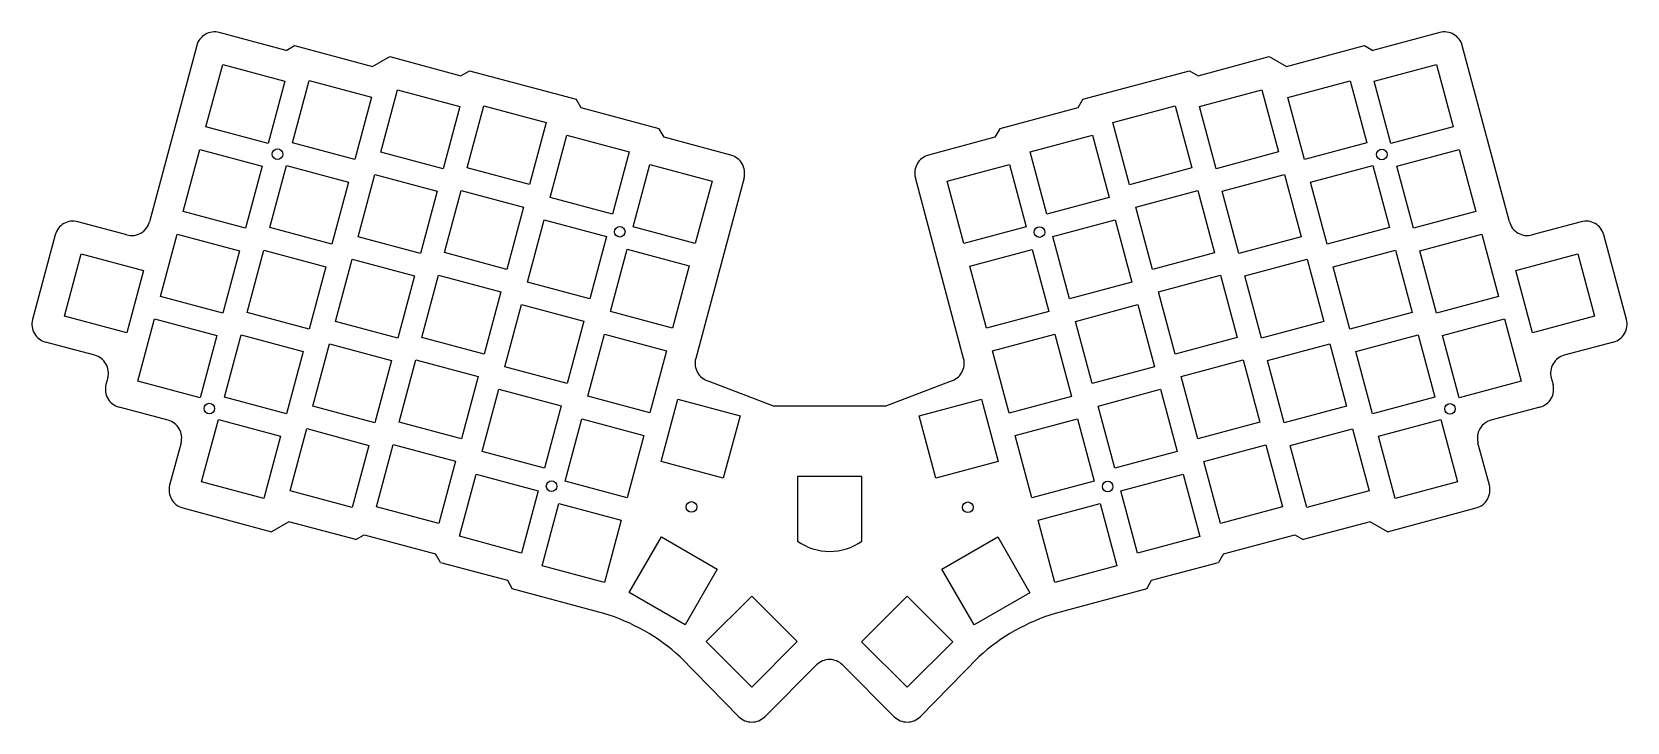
# Model space of a CAD drawing. Extents: x 48 to 394, y -232 to -82.
import ezdxf

# ---------------------------------------------------------------- set-up
doc = ezdxf.new("R2010")
doc.units = 0
doc.layers.add('BLACK', color=7, linetype='CONTINUOUS')

msp = doc.modelspace()

# ---------------------------------------------------------------- linework, layer by layer
at = {"layer": 'BLACK', "linetype": 'CONTINUOUS'}
for p, q in [((102.965921, -86.285137), (88.431154, -82.380625)), ((353.616752, -82.380623), (339.081989, -86.285134)), ((83.529051, -85.208215), (73.282416, -123.500565)), ((102.965921, -86.285137), (104.815283, -85.217404)), ((104.815283, -85.217404), (121.757622, -89.757093)), ((320.290285, -89.757091), (337.232626, -85.217407)), ((337.232626, -85.217407), (339.081989, -86.285134)), ((368.765492, -123.500566), (358.518857, -85.208213)), ((85.552073, -102.857788), (89.17554, -89.334826)), ((89.17554, -89.334826), (102.6985, -92.958292)), ((121.757622, -89.757093), (125.48085, -87.607488)), ((125.48085, -87.607488), (140.945322, -91.751178)), ((301.102587, -91.751179), (316.567061, -87.607486)), ((316.567061, -87.607486), (320.290285, -89.757091)), ((339.39271, -92.969323), (352.91567, -89.345857)), ((352.91567, -89.345857), (356.539138, -102.868818)), ((102.6985, -92.958292), (99.075034, -106.481254)), ((104.341522, -106.338155), (107.964989, -92.815193)), ((107.964989, -92.815193), (121.487949, -96.438659)), ((140.945322, -91.751178), (142.819182, -90.669305)), ((142.819182, -90.669305), (166.011062, -96.883554)), ((276.036847, -96.883553), (299.228727, -90.669306)), ((299.228727, -90.669306), (301.102587, -91.751179)), ((320.600411, -96.463597), (334.123371, -92.840131)), ((334.123371, -92.840131), (337.746839, -106.363092)), ((343.016176, -106.492285), (339.39271, -92.969323)), ((121.487949, -96.438659), (117.864483, -109.961621)), ((123.531286, -108.324515), (127.154753, -94.801553)), ((127.154753, -94.801553), (140.677713, -98.425019)), ((167.076203, -98.742578), (166.011062, -96.883554)), ((276.036847, -96.883553), (274.971706, -98.742576)), ((301.416339, -98.422135), (314.939299, -94.798669)), ((314.939299, -94.798669), (318.562767, -108.32163)), ((324.223877, -109.986559), (320.600411, -96.463597)), ((140.677713, -98.425019), (137.054247, -111.947981)), ((142.326623, -111.782941), (145.95009, -98.259979)), ((145.95009, -98.259979), (159.47305, -101.883445)), ((184.028199, -103.28485), (167.076203, -98.742578)), ((274.971706, -98.742576), (258.019706, -103.284854)), ((282.618161, -101.894477), (296.141121, -98.271011)), ((296.141121, -98.271011), (299.764589, -111.793972)), ((305.039805, -111.945097), (301.416339, -98.422135)), ((99.075034, -106.481254), (85.552073, -102.857788)), ((159.47305, -101.883445), (155.849584, -115.406407)), ((185.095933, -105.134215), (184.028199, -103.28485)), ((258.019706, -103.284854), (256.951976, -105.134214)), ((286.241627, -115.417439), (282.618161, -101.894477)), ((356.539138, -102.868818), (343.016176, -106.492285)), ((117.864483, -109.961621), (104.341522, -106.338155)), ((160.342484, -118.174896), (163.965951, -104.651934)), ((163.965951, -104.651934), (177.488911, -108.2754)), ((199.61758, -109.024399), (185.095933, -105.134215)), ((256.951976, -105.134214), (242.509524, -109.014398)), ((264.614562, -108.283135), (278.137522, -104.659669)), ((278.137522, -104.659669), (281.76099, -118.18263)), ((337.746839, -106.363092), (324.223877, -109.986559)), ((80.612152, -121.269303), (84.235619, -107.746341)), ((84.235619, -107.746341), (97.758579, -111.369807)), ((137.054247, -111.947981), (123.531286, -108.324515)), ((177.488911, -108.2754), (173.865445, -121.798362)), ((268.238028, -121.806097), (264.614562, -108.283135)), ((318.562767, -108.32163), (305.039805, -111.945097)), ((344.323214, -111.370207), (357.846174, -107.746741)), ((357.846174, -107.746741), (361.469642, -121.269702)), ((97.758579, -111.369807), (94.135113, -124.892769)), ((99.401602, -124.749662), (103.025069, -111.2267)), ((103.025069, -111.2267), (116.548029, -114.850166)), ((118.600792, -126.725395), (122.224259, -113.202433)), ((122.224259, -113.202433), (135.747219, -116.825899)), ((155.849584, -115.406407), (142.326623, -111.782941)), ((178.348933, -124.577464), (181.9724, -111.054502)), ((181.9724, -111.054502), (195.49536, -114.677968)), ((202.449131, -113.924215), (191.954027, -153.173095)), ((250.173077, -153.163094), (239.677973, -113.914215)), ((246.608114, -114.685716), (260.131074, -111.06225)), ((260.131074, -111.06225), (263.754542, -124.585211)), ((299.764589, -111.793972), (286.241627, -115.417439)), ((306.346845, -116.823027), (319.869805, -113.199561)), ((319.869805, -113.199561), (323.493273, -126.722522)), ((325.533756, -114.850572), (339.056716, -111.227106)), ((339.056716, -111.227106), (342.680184, -124.750067)), ((347.94668, -124.893169), (344.323214, -111.370207)), ((116.548029, -114.850166), (112.924563, -128.373128)), ((135.747219, -116.825899), (132.123753, -130.348861)), ((137.396121, -130.183831), (141.019588, -116.660869)), ((141.019588, -116.660869), (154.542548, -120.284335)), ((195.49536, -114.677968), (191.871894, -128.20093)), ((250.23158, -128.208678), (246.608114, -114.685716)), ((287.548671, -120.295365), (301.071631, -116.671899)), ((301.071631, -116.671899), (304.695099, -130.19486)), ((309.970311, -130.345989), (306.346845, -116.823027)), ((329.157222, -128.373534), (325.533756, -114.850572)), ((94.135113, -124.892769), (80.612152, -121.269303)), ((154.542548, -120.284335), (150.919082, -133.807297)), ((173.865445, -121.798362), (160.342484, -118.174896)), ((281.76099, -118.18263), (268.238028, -121.806097)), ((291.172137, -133.818327), (287.548671, -120.295365)), ((361.469642, -121.269702), (347.94668, -124.893169)), ((68.38344, -126.328995), (57.695, -123.468254)), ((112.924563, -128.373128), (99.401602, -124.749662)), ((155.411981, -136.57578), (159.035448, -123.052818)), ((159.035448, -123.052818), (172.558408, -126.676284)), ((191.871894, -128.20093), (178.348933, -124.577464)), ((263.754542, -124.585211), (250.23158, -128.208678)), ((269.542214, -126.697938), (283.065174, -123.074472)), ((283.065174, -123.074472), (286.688642, -136.597433)), ((342.680184, -124.750067), (329.157222, -128.373534)), ((384.35291, -123.468257), (373.664469, -126.328996)), ((52.792895, -126.295844), (47.861456, -144.712733)), ((75.681651, -139.67019), (79.305118, -126.147228)), ((79.305118, -126.147228), (92.828078, -129.770694)), ((132.123753, -130.348861), (118.600792, -126.725395)), ((172.558408, -126.676284), (168.934942, -140.199246)), ((273.16568, -140.2209), (269.542214, -126.697938)), ((323.493273, -126.722522), (309.970311, -130.345989)), ((349.253713, -129.771099), (362.776673, -126.147633)), ((362.776673, -126.147633), (366.400141, -139.670594)), ((394.186453, -144.712736), (389.255016, -126.295841)), ((54.811446, -143.955296), (58.434913, -130.432334)), ((58.434913, -130.432334), (71.957873, -134.0558)), ((92.828078, -129.770694), (89.204612, -143.293656)), ((94.471094, -143.150547), (98.094561, -129.627585)), ((98.094561, -129.627585), (111.617521, -133.251051)), ((113.679705, -145.115664), (117.303172, -131.592702)), ((117.303172, -131.592702), (130.826132, -135.216168)), ((150.919082, -133.807297), (137.396121, -130.183831)), ((173.41843, -142.978354), (177.041897, -129.455392)), ((177.041897, -129.455392), (190.564857, -133.078858)), ((251.538615, -133.086595), (265.061575, -129.463129)), ((265.061575, -129.463129), (268.685043, -142.98609)), ((304.695099, -130.19486), (291.172137, -133.818327)), ((311.274495, -135.237817), (324.797455, -131.614351)), ((324.797455, -131.614351), (328.420923, -145.137312)), ((330.461414, -133.265366), (343.984374, -129.6419)), ((343.984374, -129.6419), (347.607842, -143.164861)), ((352.877179, -143.294061), (349.253713, -129.771099)), ((370.118142, -134.048742), (383.641102, -130.425276)), ((383.641102, -130.425276), (387.26457, -143.948237)), ((71.957873, -134.0558), (68.334407, -147.578762)), ((111.617521, -133.251051), (107.994055, -146.774013)), ((132.456199, -148.595342), (136.079666, -135.07238)), ((136.079666, -135.07238), (149.602626, -138.695846)), ((190.564857, -133.078858), (186.941391, -146.60182)), ((255.162081, -146.609557), (251.538615, -133.086595)), ((292.476321, -138.710162), (305.999281, -135.086696)), ((305.999281, -135.086696), (309.622749, -148.609657)), ((334.08488, -146.788328), (330.461414, -133.265366)), ((373.741608, -147.571704), (370.118142, -134.048742)), ((130.826132, -135.216168), (127.202666, -148.73913)), ((168.934942, -140.199246), (155.411981, -136.57578)), ((286.688642, -136.597433), (273.16568, -140.2209)), ((314.897961, -148.760779), (311.274495, -135.237817)), ((89.204612, -143.293656), (75.681651, -139.67019)), ((149.602626, -138.695846), (145.97916, -152.218808)), ((150.472059, -154.987293), (154.095526, -141.464331)), ((154.095526, -141.464331), (167.618486, -145.087797)), ((274.472726, -145.098827), (287.995686, -141.475361)), ((287.995686, -141.475361), (291.619154, -154.998322)), ((296.099787, -152.233124), (292.476321, -138.710162)), ((366.400141, -139.670594), (352.877179, -143.294061)), ((68.334407, -147.578762), (54.811446, -143.955296)), ((70.760566, -158.060449), (74.384033, -144.537487)), ((74.384033, -144.537487), (87.906993, -148.160953)), ((107.994055, -146.774013), (94.471094, -143.150547)), ((127.202666, -148.73913), (113.679705, -145.115664)), ((167.618486, -145.087797), (163.99502, -158.610759)), ((186.941391, -146.60182), (173.41843, -142.978354)), ((268.685043, -142.98609), (255.162081, -146.609557)), ((278.096192, -158.621789), (274.472726, -145.098827)), ((328.420923, -145.137312), (314.897961, -148.760779)), ((347.607842, -143.164861), (334.08488, -146.788328)), ((354.18422, -148.171988), (367.70718, -144.548522)), ((367.70718, -144.548522), (371.330648, -158.071483)), ((387.26457, -143.948237), (373.741608, -147.571704)), ((87.906993, -148.160953), (84.283527, -161.683915)), ((89.540591, -161.55144), (93.164058, -148.028478)), ((93.164058, -148.028478), (106.687018, -151.651944)), ((145.97916, -152.218808), (132.456199, -148.595342)), ((168.487926, -161.379239), (172.111393, -147.856277)), ((172.111393, -147.856277), (185.634353, -151.479743)), ((256.469115, -151.487486), (269.992075, -147.86402)), ((269.992075, -147.86402), (273.615543, -161.386981)), ((309.622749, -148.609657), (296.099787, -152.233124)), ((335.394766, -151.652341), (348.917726, -148.028875)), ((348.917726, -148.028875), (352.541194, -161.551836)), ((357.807686, -161.69495), (354.18422, -148.171988)), ((61.379838, -152.479294), (50.693011, -149.612553)), ((106.687018, -151.651944), (103.063552, -165.174906)), ((108.739776, -163.527173), (112.363243, -150.004211)), ((112.363243, -150.004211), (125.886203, -153.627677)), ((185.634353, -151.479743), (182.010887, -165.002705)), ((260.092581, -165.010448), (256.469115, -151.487486)), ((316.207843, -153.624798), (329.730803, -150.001332)), ((329.730803, -150.001332), (333.354271, -163.524293)), ((339.018232, -165.175303), (335.394766, -151.652341)), ((391.354899, -149.612551), (380.668072, -152.479296)), ((125.886203, -153.627677), (122.262737, -167.150639)), ((127.525689, -166.996228), (131.149156, -153.473266)), ((131.149156, -153.473266), (144.672116, -157.096732)), ((163.99502, -158.610759), (150.472059, -154.987293)), ((291.619154, -154.998322), (278.096192, -158.621789)), ((297.409668, -157.097133), (310.932628, -153.473667)), ((310.932628, -153.473667), (314.556096, -166.996628)), ((319.831309, -167.14776), (316.207843, -153.624798)), ((64.208264, -157.378277), (63.821723, -158.820875)), ((84.283527, -161.683915), (70.760566, -158.060449)), ((144.672116, -157.096732), (141.04865, -170.619694)), ((194.782453, -158.072077), (208.99351, -163.501026)), ((233.133552, -163.490916), (247.34465, -158.062077)), ((301.033134, -170.620095), (297.409668, -157.097133)), ((371.330648, -158.071483), (357.807686, -161.69495)), ((377.839646, -157.378277), (378.226187, -158.820874)), ((103.063552, -165.174906), (89.540591, -161.55144)), ((145.550971, -173.377546), (149.174438, -159.854584)), ((149.174438, -159.854584), (162.697398, -163.47805)), ((182.010887, -165.002705), (168.487926, -161.379239)), ((184.432079, -175.514721), (188.055546, -161.991759)), ((188.055546, -161.991759), (201.578506, -165.615225)), ((240.5291, -165.634817), (254.05206, -162.011351)), ((254.05206, -162.011351), (257.675528, -175.534312)), ((273.615543, -161.386981), (260.092581, -165.010448)), ((279.406073, -163.485799), (292.929033, -159.862333)), ((292.929033, -159.862333), (296.552501, -173.385294)), ((352.541194, -161.551836), (339.018232, -165.175303)), ((77.306349, -166.575173), (66.653277, -163.720691)), ((122.262737, -167.150639), (108.739776, -163.527173)), ((162.697398, -163.47805), (159.073932, -177.001012)), ((163.55743, -179.780124), (167.180897, -166.257162)), ((167.180897, -166.257162), (180.703857, -169.880628)), ((201.578506, -165.615225), (197.95504, -179.138187)), ((233.133552, -163.490916), (208.993552, -163.500916)), ((244.152566, -179.157779), (240.5291, -165.634817)), ((261.396781, -169.902287), (274.919741, -166.278821)), ((274.919741, -166.278821), (278.543209, -179.801782)), ((283.029539, -177.008761), (279.406073, -163.485799)), ((333.354271, -163.524293), (319.831309, -167.14776)), ((375.39463, -163.720692), (364.741558, -166.575174)), ((84.61009, -179.95232), (88.233557, -166.429358)), ((88.233557, -166.429358), (101.756517, -170.052824)), ((103.80928, -181.928062), (107.432747, -168.4051)), ((107.432747, -168.4051), (120.955707, -172.028566)), ((141.04865, -170.619694), (127.525689, -166.996228)), ((314.556096, -166.996628), (301.033134, -170.620095)), ((321.135499, -172.039586), (334.658459, -168.41612)), ((334.658459, -168.41612), (338.281927, -181.939081)), ((340.325275, -170.05323), (353.848235, -166.429764)), ((353.848235, -166.429764), (357.471703, -179.952725)), ((80.134774, -171.474151), (77.656976, -180.708918)), ((101.756517, -170.052824), (98.133051, -183.575786)), ((120.955707, -172.028566), (117.332241, -185.551528)), ((122.595189, -185.397107), (126.218656, -171.874145)), ((126.218656, -171.874145), (139.741616, -175.497611)), ((180.703857, -169.880628), (177.080391, -183.40359)), ((265.020247, -183.425249), (261.396781, -169.902287)), ((302.337328, -175.511933), (315.860288, -171.888467)), ((315.860288, -171.888467), (319.483756, -185.411428)), ((324.758965, -185.562548), (321.135499, -172.039586)), ((343.948741, -183.576192), (340.325275, -170.05323)), ((364.390932, -180.70892), (361.913133, -171.47415)), ((139.741616, -175.497611), (136.11815, -189.020573)), ((159.073932, -177.001012), (145.550971, -173.377546)), ((197.95504, -179.138187), (184.432079, -175.514721)), ((257.675528, -175.534312), (244.152566, -179.157779)), ((296.552501, -173.385294), (283.029539, -177.008761)), ((305.960794, -189.034895), (302.337328, -175.511933)), ((98.133051, -183.575786), (84.61009, -179.95232)), ((140.611055, -191.789066), (144.234522, -178.266104)), ((144.234522, -178.266104), (157.757482, -181.88957)), ((177.080391, -183.40359), (163.55743, -179.780124)), ((214.073554, -178.813844), (214.073553, -192.813844)), ((228.073552, -178.813844), (214.073554, -178.813844)), ((228.073553, -192.813844), (228.073552, -178.813844)), ((278.543209, -179.801782), (265.020247, -183.425249)), ((284.333725, -181.900597), (297.856685, -178.277131)), ((297.856685, -178.277131), (301.480153, -191.800092)), ((357.471703, -179.952725), (343.948741, -183.576192)), ((117.332241, -185.551528), (103.80928, -181.928062)), ((157.757482, -181.88957), (154.134016, -195.412532)), ((287.957191, -195.423559), (284.333725, -181.900597)), ((338.281927, -181.939081), (324.758965, -185.562548)), ((80.488526, -185.608734), (99.79221, -190.781094)), ((136.11815, -189.020573), (122.595189, -185.397107)), ((158.626922, -198.181013), (162.250389, -184.658051)), ((162.250389, -184.658051), (175.773349, -188.281517)), ((266.330127, -188.289258), (279.853087, -184.665792)), ((279.853087, -184.665792), (283.476555, -198.188753)), ((319.483756, -185.411428), (305.960794, -189.034895)), ((342.255699, -190.781093), (361.559382, -185.608736)), ((103.541704, -188.610821), (99.79221, -190.781094)), ((118.090186, -192.509079), (103.541704, -188.610821)), ((175.773349, -188.281517), (172.149883, -201.804479)), ((269.953593, -201.81222), (266.330127, -188.289258)), ((338.506206, -188.610821), (323.957722, -192.50908)), ((342.255699, -190.781093), (338.506206, -188.610821)), ((118.090186, -192.509079), (119.925664, -191.447979)), ((119.925664, -191.447979), (135.428777, -195.602025)), ((154.134016, -195.412532), (140.611055, -191.789066)), ((177.504511, -204.023112), (184.504512, -191.898757)), ((184.504512, -191.898757), (196.628866, -198.898756)), ((245.459092, -198.910303), (257.583446, -191.910304)), ((257.583446, -191.910304), (264.583446, -204.034659)), ((301.480153, -191.800092), (287.957191, -195.423559)), ((306.619133, -195.602022), (322.122246, -191.447979)), ((322.122246, -191.447979), (323.957722, -192.50908)), ((136.487797, -197.438702), (135.428763, -195.602034)), ((136.487797, -197.438702), (151.036279, -201.336954)), ((291.011629, -201.336959), (305.560114, -197.438704)), ((306.619147, -195.602034), (305.560114, -197.438704)), ((172.149883, -201.804479), (158.626922, -198.181013)), ((196.628866, -198.898756), (189.628866, -211.023112)), ((252.459091, -211.034659), (245.459092, -198.910303)), ((283.476555, -198.188753), (269.953593, -201.81222)), ((151.036279, -201.336954), (152.111082, -203.198572)), ((171.999492, -208.527649), (152.111082, -203.198572)), ((189.628866, -211.023112), (177.504511, -204.023112)), ((264.583446, -204.034659), (252.459091, -211.034659)), ((289.936832, -203.198567), (270.048415, -208.527654)), ((289.936832, -203.198567), (291.011629, -201.336959)), ((194.226174, -214.65392), (204.12567, -204.754426)), ((204.12567, -204.754426), (214.025164, -214.653919)), ((228.002334, -214.679198), (237.901827, -204.779704)), ((237.901827, -204.779704), (247.801323, -214.679199)), ((204.125669, -224.553415), (194.226174, -214.65392)), ((214.025164, -214.653919), (204.125669, -224.553415)), ((237.901828, -224.578694), (228.002334, -214.679198)), ((247.801323, -214.679199), (237.901828, -224.578694)), ((188.560062, -217.943168), (201.305117, -230.959173)), ((240.742793, -230.959171), (253.487844, -217.943169)), ((206.964258, -230.956883), (218.19899, -219.728592)), ((223.858131, -219.726296), (235.08365, -230.956878))]:
    msp.add_line(p, q, dxfattribs=at)
at = {"layer": 'BLACK'}
for centre, radius in [((101.083552, -108.790917), 1.150059), ((341.033552, -108.860916), 1.15006), ((175.453552, -125.642668), 1.15006), ((266.653552, -125.710916), 1.150059), ((86.273551, -164.040916), 1.15006), ((355.843552, -164.110916), 1.15006), ((160.643552, -180.890916), 1.15006), ((281.463552, -180.970916), 1.150059), ((191.043552, -185.410917), 1.150059), ((251.073552, -185.480916), 1.150059)]:
    msp.add_circle(centre, radius, dxfattribs=at)
for centre, radius, start, end in [((87.3927, -86.2434), 3.999924, 74.95258972, 165.00106025), ((354.6553, -86.2432), 3.99976, 14.99654115, 105.049447), ((198.5855, -112.8889), 3.999945, -15.00080517, 75.04717989), ((243.5416, -112.8789), 3.999936, -255.04723894, -164.99918), ((56.65657, -127.33107), 3.99996, 74.95307418, 165.00058936), ((69.4187, -122.46526), 4.00002, -104.99965863, -15.00035168), ((372.6291, -122.4654), 3.99992, -165.00117115, -74.99831791), ((385.3912, -127.3313), 4.000143, 15.00211159, 105.04414519), ((51.7254, -145.7479), 4.000171, -194.99759719, -104.9565344), ((390.3227, -145.748), 4.000045, -75.04571786, 14.99964724), ((60.3446, -156.343), 3.999993, -15.00015706, 75.00053825), ((381.7032, -156.3429), 3.999882, -255.00168211, -164.9980515), ((195.8177, -154.2084), 3.999967, -195.0005111, -104.99969378), ((246.3094, -154.1984), 3.999982, -75.00026471, 15.0005101), ((67.6857, -159.856), 4.000217, -194.99689379, -104.95686441), ((374.3624, -159.8561), 4.000068, -75.04544041, 14.99899544), ((76.2712, -170.4388), 3.999893, -15.00151461, 75.0014768), ((365.7769, -170.4389), 4.000055, -254.99917347, -165.00059836), ((81.5208, -181.7441), 4.000123, -194.99824952, -104.95501323), ((360.5272, -181.7442), 4.000029, -75.04589768, 14.99994647), ((221.073553, -183.023595), 12.035322, -125.56465943, -54.43534057), ((159.2652, -250.197), 43.571745, 47.75239083, 73.00667374), ((282.7828, -250.1972), 43.571975, 106.9933646, 132.24752474), ((221.0297, -222.5548), 4.000046, 45.00073937, 135.04559825), ((204.1335, -228.1306), 4.000133, -134.99807561, -44.95467621), ((237.9144, -228.1308), 3.999936, -135.04732083, -44.99977717)]:
    msp.add_arc(centre, radius, start, end, dxfattribs=at)

doc.saveas('drawing.dxf')
